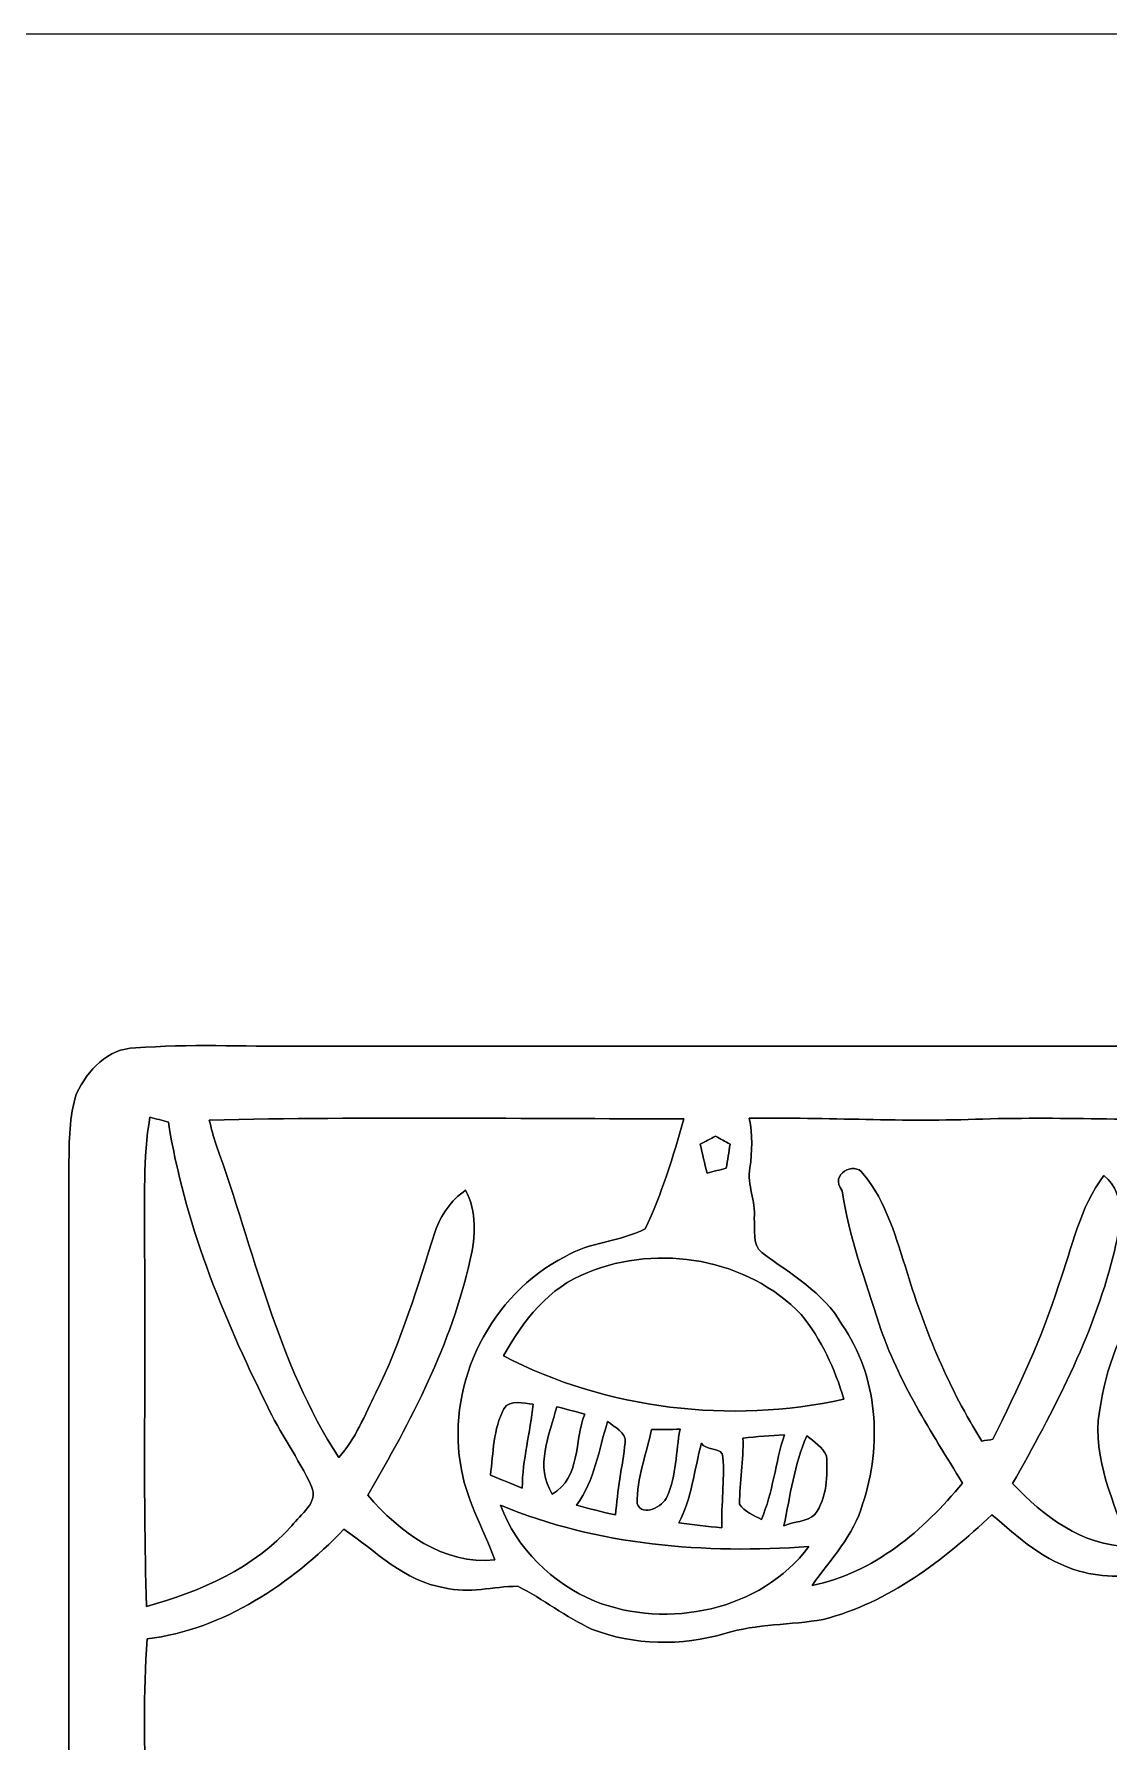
# Model space of a CAD drawing. Header units: centimetres. Extents: x -16.8 to 16.8, y -16.7 to 16.7.
# Drawn here: x -5.08 to 5.41, y 0 to 16.67 of the extents above; entities that cross this region are included whole.
import ezdxf

# ---------------------------------------------------------------- set-up
doc = ezdxf.new("R2010")
doc.units = ezdxf.units.CM
doc.header["$MEASUREMENT"] = 0
doc.layers.add('Layer 1', color=7, linetype='Continuous')

msp = doc.modelspace()

# ---------------------------------------------------------------- linework, layer by layer
at = {"layer": 'Layer 1', "color": 7}
for points, knots in [([(-16.77458, 16.66875), (-16.77458, 16.66875), (16.77458, 16.66875), (16.77458, 16.66875), (16.77458, 16.66875), (16.77458, 16.66875), (16.77458, -16.66875), (16.77458, -16.66875), (16.77458, -16.66875), (16.77458, -16.66875), (-16.77458, -16.66875), (-16.77458, -16.66875), (-16.77458, -16.66875), (-16.77458, -16.66875), (-16.77458, 16.66875), (-16.77458, 16.66875), (-16.77458, 16.66875), (-16.77458, 16.66875), (-16.77458, 16.66875), (-16.77458, 16.66875)], [0, 0, 0, 0, 0.16666667, 0.16666667, 0.16666667, 0.16666667, 0.33333333, 0.33333333, 0.33333333, 0.33333333, 0.5, 0.5, 0.5, 0.5, 0.66666667, 0.66666667, 0.66666667, 0.66666667, 1, 1, 1, 1]), ([(-4.09646, 6.77298), (-4.36492, 6.77157), (-4.56353, 6.5532), (-4.67007, 6.32954), (-4.67007, 6.32954), (-4.74663, 6.10517), (-4.74028, 5.8614), (-4.74592, 5.62716), (-4.74592, 5.62716), (-4.74416, 1.80516), (-4.74451, -2.01683), (-4.74592, -5.83882), (-4.74592, -5.83882), (-4.73251, -6.13904), (-4.74945, -6.45195), (-4.65702, -6.74264), (-4.65702, -6.74264), (-4.50709, -7.1053), (-4.07705, -7.21148), (-3.72251, -7.17973), (-3.72251, -7.17973), (2.62784, -7.17938), (8.97855, -7.17691), (15.3289, -7.18114), (15.3289, -7.18114), (15.55821, -7.17621), (15.79492, -7.17021), (16.01364, -7.09083), (16.01364, -7.09083), (16.2119, -7.0044), (16.35831, -6.81284), (16.40805, -6.604), (16.40805, -6.604), (16.45461, -6.2805), (16.45497, -5.95277), (16.45849, -5.62681), (16.45849, -5.62681), (16.45638, -1.92264), (16.45602, 1.78188), (16.45849, 5.48605), (16.45849, 5.48605), (16.43874, 5.85682), (16.49271, 6.28897), (16.21896, 6.58812), (16.21896, 6.58812), (16.06056, 6.72394), (15.85207, 6.78533), (15.64711, 6.79168), (15.64711, 6.79168), (9.59062, 6.79062), (3.53413, 6.79097), (-2.52236, 6.79132), (-2.52236, 6.79132), (-3.04694, 6.78639), (-3.57293, 6.8139), (-4.09646, 6.77298), (-4.09646, 6.77298), (-4.09646, 6.77298), (-4.09646, 6.77298), (-4.09646, 6.77298)], [0, 0, 0, 0, 0.0625, 0.0625, 0.0625, 0.0625, 0.125, 0.125, 0.125, 0.125, 0.1875, 0.1875, 0.1875, 0.1875, 0.25, 0.25, 0.25, 0.25, 0.3125, 0.3125, 0.3125, 0.3125, 0.375, 0.375, 0.375, 0.375, 0.4375, 0.4375, 0.4375, 0.4375, 0.5, 0.5, 0.5, 0.5, 0.5625, 0.5625, 0.5625, 0.5625, 0.625, 0.625, 0.625, 0.625, 0.6875, 0.6875, 0.6875, 0.6875, 0.75, 0.75, 0.75, 0.75, 0.8125, 0.8125, 0.8125, 0.8125, 0.875, 0.875, 0.875, 0.875, 1, 1, 1, 1]), ([(-3.95358, 6.09741), (-3.89361, 6.08154), (-3.83328, 6.06531), (-3.77331, 6.04873), (-3.77331, 6.04873), (-3.62056, 5.08141), (-3.24803, 4.16278), (-2.81376, 3.29036), (-2.81376, 3.29036), (-2.68499, 3.01519), (-2.50331, 2.76825), (-2.37561, 2.49273), (-2.37561, 2.49273), (-2.30364, 2.33539), (-2.48461, 2.21827), (-2.56858, 2.10996), (-2.56858, 2.10996), (-2.93829, 1.69404), (-3.46146, 1.4672), (-3.9878, 1.32221), (-3.9878, 1.32221), (-4.02449, 2.50966), (-3.99239, 3.69817), (-4.0072, 4.88597), (-4.0072, 4.88597), (-4.00015, 5.28955), (-4.02519, 5.69807), (-3.95358, 6.09741)], [0, 0, 0, 0, 0.125, 0.125, 0.125, 0.125, 0.25, 0.25, 0.25, 0.25, 0.375, 0.375, 0.375, 0.375, 0.5, 0.5, 0.5, 0.5, 0.625, 0.625, 0.625, 0.625, 0.75, 0.75, 0.75, 0.75, 1, 1, 1, 1]), ([(-3.37432, 6.06954), (-1.82986, 6.10341), (-0.28469, 6.08013), (1.26012, 6.08224), (1.26012, 6.08224), (1.15958, 5.71641), (1.04493, 5.34917), (0.88371, 5.00627), (0.88371, 5.00627), (0.63676, 4.88209), (0.33831, 4.87927), (0.09666, 4.73534), (0.09666, 4.73534), (-0.62371, 4.36527), (-1.05093, 3.51719), (-0.92216, 2.71639), (-0.92216, 2.71639), (-0.87701, 2.3816), (-0.69921, 2.0888), (-0.58491, 1.77588), (-0.58491, 1.77588), (-1.08973, 1.72614), (-1.51694, 2.04611), (-1.82704, 2.40736), (-1.82704, 2.40736), (-1.40511, 3.12984), (-1.00683, 3.88514), (-0.8255, 4.70888), (-0.8255, 4.70888), (-0.77223, 4.93289), (-0.76059, 5.17631), (-0.8703, 5.38551), (-0.8703, 5.38551), (-1.01106, 5.28708), (-1.11548, 5.14385), (-1.16805, 4.98052), (-1.16805, 4.98052), (-1.33844, 4.44853), (-1.49789, 3.90984), (-1.74625, 3.40783), (-1.74625, 3.40783), (-1.85702, 3.19193), (-1.9431, 2.95663), (-2.11032, 2.77566), (-2.11032, 2.77566), (-2.71392, 3.70381), (-2.93652, 4.80131), (-3.30729, 5.82824), (-3.30729, 5.82824), (-3.3334, 5.90762), (-3.35492, 5.9884), (-3.37432, 6.06954)], [0, 0, 0, 0, 0.07142857, 0.07142857, 0.07142857, 0.07142857, 0.14285714, 0.14285714, 0.14285714, 0.14285714, 0.21428571, 0.21428571, 0.21428571, 0.21428571, 0.28571429, 0.28571429, 0.28571429, 0.28571429, 0.35714286, 0.35714286, 0.35714286, 0.35714286, 0.42857143, 0.42857143, 0.42857143, 0.42857143, 0.5, 0.5, 0.5, 0.5, 0.57142857, 0.57142857, 0.57142857, 0.57142857, 0.64285714, 0.64285714, 0.64285714, 0.64285714, 0.71428571, 0.71428571, 0.71428571, 0.71428571, 0.78571429, 0.78571429, 0.78571429, 0.78571429, 0.85714286, 0.85714286, 0.85714286, 0.85714286, 1, 1, 1, 1]), ([(1.89936, 6.08647), (2.65959, 6.09812), (3.41983, 6.04732), (4.17971, 6.07942), (4.17971, 6.07942), (4.98651, 6.10235), (5.79332, 6.06072), (6.60012, 6.07554), (6.60012, 6.07554), (6.5973, 5.8734), (6.72571, 5.64374), (6.61141, 5.45218), (6.61141, 5.45218), (6.5211, 5.2899), (6.53097, 5.09446), (6.49393, 4.91737), (6.49393, 4.91737), (6.28932, 4.71629), (6.03038, 4.57376), (5.83036, 4.36492), (5.83036, 4.36492), (5.51497, 4.07141), (5.38445, 3.63608), (5.31883, 3.22333), (5.31883, 3.22333), (5.24616, 2.75837), (5.4677, 2.33362), (5.60917, 1.90606), (5.60917, 1.90606), (5.14456, 1.91311), (4.77732, 2.20416), (4.47111, 2.52095), (4.47111, 2.52095), (4.87116, 3.22509), (5.25321, 3.95217), (5.45465, 4.74133), (5.45465, 4.74133), (5.51427, 4.9978), (5.60141, 5.33753), (5.36328, 5.52662), (5.36328, 5.52662), (5.12339, 5.21476), (5.05531, 4.82282), (4.9216, 4.46264), (4.9216, 4.46264), (4.75968, 3.93841), (4.52261, 3.44311), (4.27814, 2.95346), (4.27814, 2.95346), (4.25168, 2.94922), (4.19806, 2.9404), (4.1716, 2.93617), (4.1716, 2.93617), (3.85198, 3.44276), (3.6195, 4.00085), (3.44417, 4.57271), (3.44417, 4.57271), (3.33516, 4.91102), (3.24273, 5.26874), (3.0099, 5.54849), (3.0099, 5.54849), (2.9277, 5.66632), (2.67794, 5.54496), (2.8067, 5.37916), (2.8067, 5.37916), (2.86985, 4.93183), (3.03248, 4.50709), (3.16689, 4.07811), (3.16689, 4.07811), (3.35492, 3.52002), (3.67559, 3.02331), (3.98286, 2.52589), (3.98286, 2.52589), (3.59974, 2.0641), (3.11679, 1.64641), (2.51248, 1.52682), (2.51248, 1.52682), (2.69064, 1.78118), (2.92312, 2.0133), (3.00637, 2.32128), (3.00637, 2.32128), (3.2004, 2.89525), (3.15771, 3.57046), (2.80423, 4.07494), (2.80423, 4.07494), (2.62502, 4.39032), (2.30082, 4.5653), (2.02283, 4.77767), (2.02283, 4.77767), (1.92052, 4.85493), (1.96391, 5.00556), (1.94839, 5.11104), (1.94839, 5.11104), (1.96638, 5.27826), (1.87466, 5.43525), (1.90606, 5.60141), (1.90606, 5.60141), (1.92793, 5.76298), (1.93287, 5.92631), (1.89936, 6.08647)], [0, 0, 0, 0, 0.03846154, 0.03846154, 0.03846154, 0.03846154, 0.07692308, 0.07692308, 0.07692308, 0.07692308, 0.11538462, 0.11538462, 0.11538462, 0.11538462, 0.15384615, 0.15384615, 0.15384615, 0.15384615, 0.19230769, 0.19230769, 0.19230769, 0.19230769, 0.23076923, 0.23076923, 0.23076923, 0.23076923, 0.26923077, 0.26923077, 0.26923077, 0.26923077, 0.30769231, 0.30769231, 0.30769231, 0.30769231, 0.34615385, 0.34615385, 0.34615385, 0.34615385, 0.38461538, 0.38461538, 0.38461538, 0.38461538, 0.42307692, 0.42307692, 0.42307692, 0.42307692, 0.46153846, 0.46153846, 0.46153846, 0.46153846, 0.5, 0.5, 0.5, 0.5, 0.53846154, 0.53846154, 0.53846154, 0.53846154, 0.57692308, 0.57692308, 0.57692308, 0.57692308, 0.61538462, 0.61538462, 0.61538462, 0.61538462, 0.65384615, 0.65384615, 0.65384615, 0.65384615, 0.69230769, 0.69230769, 0.69230769, 0.69230769, 0.73076923, 0.73076923, 0.73076923, 0.73076923, 0.76923077, 0.76923077, 0.76923077, 0.76923077, 0.80769231, 0.80769231, 0.80769231, 0.80769231, 0.84615385, 0.84615385, 0.84615385, 0.84615385, 0.88461538, 0.88461538, 0.88461538, 0.88461538, 0.92307692, 0.92307692, 0.92307692, 0.92307692, 1, 1, 1, 1]), ([(1.42134, 5.83247), (1.47073, 5.85929), (1.52047, 5.8861), (1.57021, 5.91256), (1.57021, 5.91256), (1.61749, 5.88645), (1.66511, 5.86034), (1.71274, 5.83389), (1.71274, 5.83389), (1.70004, 5.75592), (1.68769, 5.67761), (1.67534, 5.59894), (1.67534, 5.59894), (1.61255, 5.58377), (1.55011, 5.56789), (1.48766, 5.55202), (1.48766, 5.55202), (1.46403, 5.64515), (1.4411, 5.73969), (1.42134, 5.83247)], [0, 0, 0, 0, 0.16666667, 0.16666667, 0.16666667, 0.16666667, 0.33333333, 0.33333333, 0.33333333, 0.33333333, 0.5, 0.5, 0.5, 0.5, 0.66666667, 0.66666667, 0.66666667, 0.66666667, 1, 1, 1, 1]), ([(0.32314, 4.58188), (1.01671, 4.86481), (1.88207, 4.7184), (2.407, 4.17089), (2.407, 4.17089), (2.60385, 3.92959), (2.7365, 3.64102), (2.82328, 3.34327), (2.82328, 3.34327), (1.70956, 3.10233), (0.51259, 3.24238), (-0.5013, 3.76661), (-0.5013, 3.76661), (-0.31115, 4.11092), (-0.05609, 4.43759), (0.32314, 4.58188)], [0, 0, 0, 0, 0.2, 0.2, 0.2, 0.2, 0.4, 0.4, 0.4, 0.4, 0.6, 0.6, 0.6, 0.6, 1, 1, 1, 1]), ([(-0.49671, 3.2512), (-0.43568, 3.34892), (-0.30374, 3.30235), (-0.21026, 3.296), (-0.21026, 3.296), (-0.23989, 3.02189), (-0.31574, 2.75449), (-0.3175, 2.47721), (-0.3175, 2.47721), (-0.42157, 2.51778), (-0.52493, 2.56152), (-0.62865, 2.6035), (-0.62865, 2.6035), (-0.59972, 2.82011), (-0.60149, 3.05364), (-0.49671, 3.2512)], [0, 0, 0, 0, 0.2, 0.2, 0.2, 0.2, 0.4, 0.4, 0.4, 0.4, 0.6, 0.6, 0.6, 0.6, 1, 1, 1, 1]), ([(0.0194, 3.27096), (0.11042, 3.24767), (0.20108, 3.22404), (0.2921, 3.20005), (0.2921, 3.20005), (0.18944, 2.93441), (0.25541, 2.58092), (-0.02399, 2.41829), (-0.02399, 2.41829), (-0.19791, 2.6857), (-0.05151, 2.99614), (0.0194, 3.27096)], [0, 0, 0, 0, 0.25, 0.25, 0.25, 0.25, 0.5, 0.5, 0.5, 0.5, 1, 1, 1, 1]), ([(0.51647, 3.12773), (0.58138, 3.07093), (0.69674, 3.02507), (0.68827, 2.92171), (0.68827, 2.92171), (0.65899, 2.6857), (0.61101, 2.45216), (0.59337, 2.21439), (0.59337, 2.21439), (0.46567, 2.24296), (0.33867, 2.27506), (0.21343, 2.3114), (0.21343, 2.3114), (0.39299, 2.55199), (0.42792, 2.85009), (0.51647, 3.12773)], [0, 0, 0, 0, 0.2, 0.2, 0.2, 0.2, 0.4, 0.4, 0.4, 0.4, 0.6, 0.6, 0.6, 0.6, 1, 1, 1, 1]), ([(0.94615, 3.048), (1.03823, 3.04941), (1.13065, 3.05047), (1.22343, 3.05082), (1.22343, 3.05082), (1.18216, 2.83245), (1.18745, 2.59891), (1.09749, 2.3936), (1.09749, 2.3936), (1.05445, 2.29517), (0.86113, 2.19216), (0.80398, 2.32304), (0.80398, 2.32304), (0.80116, 2.57246), (0.89394, 2.80776), (0.94615, 3.048)], [0, 0, 0, 0, 0.2, 0.2, 0.2, 0.2, 0.4, 0.4, 0.4, 0.4, 0.6, 0.6, 0.6, 0.6, 1, 1, 1, 1]), ([(1.43439, 2.9143), (1.45027, 2.8448), (1.64606, 2.87973), (1.64289, 2.77918), (1.64289, 2.77918), (1.65806, 2.55023), (1.62595, 2.32022), (1.63195, 2.09021), (1.63195, 2.09021), (1.49119, 2.10185), (1.35184, 2.11808), (1.21214, 2.13748), (1.21214, 2.13748), (1.34091, 2.37913), (1.35961, 2.65536), (1.43439, 2.9143)], [0, 0, 0, 0, 0.2, 0.2, 0.2, 0.2, 0.4, 0.4, 0.4, 0.4, 0.6, 0.6, 0.6, 0.6, 1, 1, 1, 1]), ([(1.83833, 2.9651), (1.97238, 2.97709), (2.10785, 2.99085), (2.24296, 2.99755), (2.24296, 2.99755), (2.15371, 2.72521), (2.13148, 2.43487), (2.01754, 2.17029), (2.01754, 2.17029), (1.94239, 2.21262), (1.85173, 2.24367), (1.80516, 2.32093), (1.80516, 2.32093), (1.80552, 2.53577), (1.84432, 2.74955), (1.83833, 2.9651)], [0, 0, 0, 0, 0.2, 0.2, 0.2, 0.2, 0.4, 0.4, 0.4, 0.4, 0.6, 0.6, 0.6, 0.6, 1, 1, 1, 1]), ([(2.46309, 2.98626), (2.53259, 2.92911), (2.61514, 2.8769), (2.65324, 2.79153), (2.65324, 2.79153), (2.66806, 2.59927), (2.65959, 2.38301), (2.54141, 2.22074), (2.54141, 2.22074), (2.46309, 2.14136), (2.32869, 2.15406), (2.23696, 2.10749), (2.23696, 2.10749), (2.30187, 2.40277), (2.33715, 2.70863), (2.46309, 2.98626)], [0, 0, 0, 0, 0.2, 0.2, 0.2, 0.2, 0.4, 0.4, 0.4, 0.4, 0.6, 0.6, 0.6, 0.6, 1, 1, 1, 1]), ([(2.6229, 1.19556), (3.26355, 1.35784), (3.7973, 1.772), (4.27002, 2.21721), (4.27002, 2.21721), (4.52367, 1.99425), (4.78966, 1.76036), (5.12233, 1.66758), (5.12233, 1.66758), (5.36152, 1.59209), (5.61904, 1.63477), (5.86246, 1.58221), (5.86246, 1.58221), (5.963, 1.52612), (6.05296, 1.45168), (6.14327, 1.37971), (6.14327, 1.37971), (6.59624, 0.95991), (7.27639, 0.90064), (7.85954, 0.99695), (7.85954, 0.99695), (8.25394, 1.14794), (8.68609, 1.11654), (9.08332, 1.25518), (9.08332, 1.25518), (9.64847, 1.41252), (10.10214, 1.80904), (10.50078, 2.22321), (10.50078, 2.22321), (10.85391, 1.96427), (11.20387, 1.64218), (11.66072, 1.6002), (11.66072, 1.6002), (11.86709, 1.55893), (12.07699, 1.62666), (12.26361, 1.71238), (12.26361, 1.71238), (12.80795, 1.05128), (13.7601, 0.72284), (14.57642, 1.04987), (14.57642, 1.04987), (15.05797, 1.20579), (15.41604, 1.57692), (15.69896, 1.98049), (15.69896, 1.98049), (15.73812, 0.26846), (15.70567, -1.44463), (15.71625, -3.15736), (15.71625, -3.15736), (15.70426, -4.25027), (15.74306, -5.34423), (15.69332, -6.43678), (15.69332, -6.43678), (9.1313, -6.43467), (2.56928, -6.44807), (-3.99274, -6.43008), (-3.99274, -6.43008), (-4.01955, -4.48098), (-3.99556, -2.53118), (-4.00509, -0.58208), (-4.00509, -0.58208), (-3.99768, -0.05362), (-4.02484, 0.47696), (-3.97969, 1.00401), (-3.97969, 1.00401), (-3.22968, 1.10067), (-2.57387, 1.53987), (-2.05952, 2.07539), (-2.05952, 2.07539), (-1.74696, 1.86408), (-1.4665, 1.56281), (-1.07597, 1.50424), (-1.07597, 1.50424), (-0.84067, 1.44321), (-0.59972, 1.518), (-0.36195, 1.51871), (-0.36195, 1.51871), (-0.11359, 1.39383), (0.10654, 1.21849), (0.35983, 1.10102), (0.35983, 1.10102), (0.77294, 0.94015), (1.2386, 0.93239), (1.66229, 1.05833), (1.66229, 1.05833), (1.97344, 1.15358), (2.30434, 1.13736), (2.6229, 1.19556)], [0, 0, 0, 0, 0.04347826, 0.04347826, 0.04347826, 0.04347826, 0.08695652, 0.08695652, 0.08695652, 0.08695652, 0.13043478, 0.13043478, 0.13043478, 0.13043478, 0.17391304, 0.17391304, 0.17391304, 0.17391304, 0.2173913, 0.2173913, 0.2173913, 0.2173913, 0.26086957, 0.26086957, 0.26086957, 0.26086957, 0.30434783, 0.30434783, 0.30434783, 0.30434783, 0.34782609, 0.34782609, 0.34782609, 0.34782609, 0.39130435, 0.39130435, 0.39130435, 0.39130435, 0.43478261, 0.43478261, 0.43478261, 0.43478261, 0.47826087, 0.47826087, 0.47826087, 0.47826087, 0.52173913, 0.52173913, 0.52173913, 0.52173913, 0.56521739, 0.56521739, 0.56521739, 0.56521739, 0.60869565, 0.60869565, 0.60869565, 0.60869565, 0.65217391, 0.65217391, 0.65217391, 0.65217391, 0.69565217, 0.69565217, 0.69565217, 0.69565217, 0.73913043, 0.73913043, 0.73913043, 0.73913043, 0.7826087, 0.7826087, 0.7826087, 0.7826087, 0.82608696, 0.82608696, 0.82608696, 0.82608696, 0.86956522, 0.86956522, 0.86956522, 0.86956522, 0.91304348, 0.91304348, 0.91304348, 0.91304348, 1, 1, 1, 1]), ([(-0.53023, 2.30893), (0.42122, 1.91629), (1.46368, 1.83268), (2.4825, 1.90641), (2.4825, 1.90641), (2.01119, 1.27706), (1.10384, 1.09538), (0.38982, 1.37266), (0.38982, 1.37266), (-0.02328, 1.54799), (-0.37253, 1.88595), (-0.53023, 2.30893)], [0, 0, 0, 0, 0.25, 0.25, 0.25, 0.25, 0.5, 0.5, 0.5, 0.5, 1, 1, 1, 1])]:
    msp.add_open_spline(points, degree=3, knots=knots, dxfattribs=at)
at = {"layer": 'Layer 1', "color": 253}
for points, knots in [([(-4.09646, 6.77298), (-3.57293, 6.8139), (-3.04694, 6.78639), (-2.52236, 6.79132), (-2.52236, 6.79132), (3.53413, 6.79097), (9.59062, 6.79062), (15.64711, 6.79168), (15.64711, 6.79168), (15.85207, 6.78533), (16.06056, 6.72394), (16.21896, 6.58812), (16.21896, 6.58812), (16.49271, 6.28897), (16.43874, 5.85682), (16.45849, 5.48605), (16.45849, 5.48605), (16.45602, 1.78188), (16.45638, -1.92264), (16.45849, -5.62681), (16.45849, -5.62681), (16.45497, -5.95277), (16.45461, -6.2805), (16.40805, -6.604), (16.40805, -6.604), (16.35831, -6.81284), (16.2119, -7.0044), (16.01364, -7.09083), (16.01364, -7.09083), (15.79492, -7.17021), (15.55821, -7.17621), (15.3289, -7.18114), (15.3289, -7.18114), (8.97855, -7.17691), (2.62784, -7.17938), (-3.72251, -7.17973), (-3.72251, -7.17973), (-4.07705, -7.21148), (-4.50709, -7.1053), (-4.65702, -6.74264), (-4.65702, -6.74264), (-4.74945, -6.45195), (-4.73251, -6.13904), (-4.74592, -5.83882), (-4.74592, -5.83882), (-4.74451, -2.01683), (-4.74416, 1.80516), (-4.74592, 5.62716), (-4.74592, 5.62716), (-4.74028, 5.8614), (-4.74663, 6.10517), (-4.67007, 6.32954), (-4.67007, 6.32954), (-4.56353, 6.5532), (-4.36492, 6.77157), (-4.09646, 6.77298), (-4.09646, 6.77298), (-4.09646, 6.77298), (-4.09646, 6.77298), (-4.09646, 6.77298)], [0, 0, 0, 0, 0.0625, 0.0625, 0.0625, 0.0625, 0.125, 0.125, 0.125, 0.125, 0.1875, 0.1875, 0.1875, 0.1875, 0.25, 0.25, 0.25, 0.25, 0.3125, 0.3125, 0.3125, 0.3125, 0.375, 0.375, 0.375, 0.375, 0.4375, 0.4375, 0.4375, 0.4375, 0.5, 0.5, 0.5, 0.5, 0.5625, 0.5625, 0.5625, 0.5625, 0.625, 0.625, 0.625, 0.625, 0.6875, 0.6875, 0.6875, 0.6875, 0.75, 0.75, 0.75, 0.75, 0.8125, 0.8125, 0.8125, 0.8125, 0.875, 0.875, 0.875, 0.875, 1, 1, 1, 1]), ([(-3.95358, 6.09741), (-4.02519, 5.69807), (-4.00015, 5.28955), (-4.0072, 4.88597), (-4.0072, 4.88597), (-3.99239, 3.69817), (-4.02449, 2.50966), (-3.9878, 1.32221), (-3.9878, 1.32221), (-3.46146, 1.4672), (-2.93829, 1.69404), (-2.56858, 2.10996), (-2.56858, 2.10996), (-2.48461, 2.21827), (-2.30364, 2.33539), (-2.37561, 2.49273), (-2.37561, 2.49273), (-2.50331, 2.76825), (-2.68499, 3.01519), (-2.81376, 3.29036), (-2.81376, 3.29036), (-3.24803, 4.16278), (-3.62056, 5.08141), (-3.77331, 6.04873), (-3.77331, 6.04873), (-3.83328, 6.06531), (-3.89361, 6.08154), (-3.95358, 6.09741), (-3.95358, 6.09741), (-3.95358, 6.09741), (-3.95358, 6.09741), (-3.95358, 6.09741)], [0, 0, 0, 0, 0.11111111, 0.11111111, 0.11111111, 0.11111111, 0.22222222, 0.22222222, 0.22222222, 0.22222222, 0.33333333, 0.33333333, 0.33333333, 0.33333333, 0.44444444, 0.44444444, 0.44444444, 0.44444444, 0.55555556, 0.55555556, 0.55555556, 0.55555556, 0.66666667, 0.66666667, 0.66666667, 0.66666667, 0.77777778, 0.77777778, 0.77777778, 0.77777778, 1, 1, 1, 1]), ([(-3.37432, 6.06954), (-3.35492, 5.9884), (-3.3334, 5.90762), (-3.30729, 5.82824), (-3.30729, 5.82824), (-2.93652, 4.80131), (-2.71392, 3.70381), (-2.11032, 2.77566), (-2.11032, 2.77566), (-1.9431, 2.95663), (-1.85702, 3.19193), (-1.74625, 3.40783), (-1.74625, 3.40783), (-1.49789, 3.90984), (-1.33844, 4.44853), (-1.16805, 4.98052), (-1.16805, 4.98052), (-1.11548, 5.14385), (-1.01106, 5.28708), (-0.8703, 5.38551), (-0.8703, 5.38551), (-0.76059, 5.17631), (-0.77223, 4.93289), (-0.8255, 4.70888), (-0.8255, 4.70888), (-1.00683, 3.88514), (-1.40511, 3.12984), (-1.82704, 2.40736), (-1.82704, 2.40736), (-1.51694, 2.04611), (-1.08973, 1.72614), (-0.58491, 1.77588), (-0.58491, 1.77588), (-0.69921, 2.0888), (-0.87701, 2.3816), (-0.92216, 2.71639), (-0.92216, 2.71639), (-1.05093, 3.51719), (-0.62371, 4.36527), (0.09666, 4.73534), (0.09666, 4.73534), (0.33831, 4.87927), (0.63676, 4.88209), (0.88371, 5.00627), (0.88371, 5.00627), (1.04493, 5.34917), (1.15958, 5.71641), (1.26012, 6.08224), (1.26012, 6.08224), (-0.28469, 6.08013), (-1.82986, 6.10341), (-3.37432, 6.06954), (-3.37432, 6.06954), (-3.37432, 6.06954), (-3.37432, 6.06954), (-3.37432, 6.06954)], [0, 0, 0, 0, 0.06666667, 0.06666667, 0.06666667, 0.06666667, 0.13333333, 0.13333333, 0.13333333, 0.13333333, 0.2, 0.2, 0.2, 0.2, 0.26666667, 0.26666667, 0.26666667, 0.26666667, 0.33333333, 0.33333333, 0.33333333, 0.33333333, 0.4, 0.4, 0.4, 0.4, 0.46666667, 0.46666667, 0.46666667, 0.46666667, 0.53333333, 0.53333333, 0.53333333, 0.53333333, 0.6, 0.6, 0.6, 0.6, 0.66666667, 0.66666667, 0.66666667, 0.66666667, 0.73333333, 0.73333333, 0.73333333, 0.73333333, 0.8, 0.8, 0.8, 0.8, 0.86666667, 0.86666667, 0.86666667, 0.86666667, 1, 1, 1, 1]), ([(1.89936, 6.08647), (1.93287, 5.92631), (1.92793, 5.76298), (1.90606, 5.60141), (1.90606, 5.60141), (1.87466, 5.43525), (1.96638, 5.27826), (1.94839, 5.11104), (1.94839, 5.11104), (1.96391, 5.00556), (1.92052, 4.85493), (2.02283, 4.77767), (2.02283, 4.77767), (2.30082, 4.5653), (2.62502, 4.39032), (2.80423, 4.07494), (2.80423, 4.07494), (3.15771, 3.57046), (3.2004, 2.89525), (3.00637, 2.32128), (3.00637, 2.32128), (2.92312, 2.0133), (2.69064, 1.78118), (2.51248, 1.52682), (2.51248, 1.52682), (3.11679, 1.64641), (3.59974, 2.0641), (3.98286, 2.52589), (3.98286, 2.52589), (3.67559, 3.02331), (3.35492, 3.52002), (3.16689, 4.07811), (3.16689, 4.07811), (3.03248, 4.50709), (2.86985, 4.93183), (2.8067, 5.37916), (2.8067, 5.37916), (2.67794, 5.54496), (2.9277, 5.66632), (3.0099, 5.54849), (3.0099, 5.54849), (3.24273, 5.26874), (3.33516, 4.91102), (3.44417, 4.57271), (3.44417, 4.57271), (3.6195, 4.00085), (3.85198, 3.44276), (4.1716, 2.93617), (4.1716, 2.93617), (4.19806, 2.9404), (4.25168, 2.94922), (4.27814, 2.95346), (4.27814, 2.95346), (4.52261, 3.44311), (4.75968, 3.93841), (4.9216, 4.46264), (4.9216, 4.46264), (5.05531, 4.82282), (5.12339, 5.21476), (5.36328, 5.52662), (5.36328, 5.52662), (5.60141, 5.33753), (5.51427, 4.9978), (5.45465, 4.74133), (5.45465, 4.74133), (5.25321, 3.95217), (4.87116, 3.22509), (4.47111, 2.52095), (4.47111, 2.52095), (4.77732, 2.20416), (5.14456, 1.91311), (5.60917, 1.90606), (5.60917, 1.90606), (5.4677, 2.33362), (5.24616, 2.75837), (5.31883, 3.22333), (5.31883, 3.22333), (5.38445, 3.63608), (5.51497, 4.07141), (5.83036, 4.36492), (5.83036, 4.36492), (6.03038, 4.57376), (6.28932, 4.71629), (6.49393, 4.91737), (6.49393, 4.91737), (6.53097, 5.09446), (6.5211, 5.2899), (6.61141, 5.45218), (6.61141, 5.45218), (6.72571, 5.64374), (6.5973, 5.8734), (6.60012, 6.07554), (6.60012, 6.07554), (5.79332, 6.06072), (4.98651, 6.10235), (4.17971, 6.07942), (4.17971, 6.07942), (3.41983, 6.04732), (2.65959, 6.09812), (1.89936, 6.08647), (1.89936, 6.08647), (1.89936, 6.08647), (1.89936, 6.08647), (1.89936, 6.08647)], [0, 0, 0, 0, 0.03703704, 0.03703704, 0.03703704, 0.03703704, 0.07407407, 0.07407407, 0.07407407, 0.07407407, 0.11111111, 0.11111111, 0.11111111, 0.11111111, 0.14814815, 0.14814815, 0.14814815, 0.14814815, 0.18518519, 0.18518519, 0.18518519, 0.18518519, 0.22222222, 0.22222222, 0.22222222, 0.22222222, 0.25925926, 0.25925926, 0.25925926, 0.25925926, 0.2962963, 0.2962963, 0.2962963, 0.2962963, 0.33333333, 0.33333333, 0.33333333, 0.33333333, 0.37037037, 0.37037037, 0.37037037, 0.37037037, 0.40740741, 0.40740741, 0.40740741, 0.40740741, 0.44444444, 0.44444444, 0.44444444, 0.44444444, 0.48148148, 0.48148148, 0.48148148, 0.48148148, 0.51851852, 0.51851852, 0.51851852, 0.51851852, 0.55555556, 0.55555556, 0.55555556, 0.55555556, 0.59259259, 0.59259259, 0.59259259, 0.59259259, 0.62962963, 0.62962963, 0.62962963, 0.62962963, 0.66666667, 0.66666667, 0.66666667, 0.66666667, 0.7037037, 0.7037037, 0.7037037, 0.7037037, 0.74074074, 0.74074074, 0.74074074, 0.74074074, 0.77777778, 0.77777778, 0.77777778, 0.77777778, 0.81481481, 0.81481481, 0.81481481, 0.81481481, 0.85185185, 0.85185185, 0.85185185, 0.85185185, 0.88888889, 0.88888889, 0.88888889, 0.88888889, 0.92592593, 0.92592593, 0.92592593, 0.92592593, 1, 1, 1, 1]), ([(1.42134, 5.83247), (1.4411, 5.73969), (1.46403, 5.64515), (1.48766, 5.55202), (1.48766, 5.55202), (1.55011, 5.56789), (1.61255, 5.58377), (1.67534, 5.59894), (1.67534, 5.59894), (1.68769, 5.67761), (1.70004, 5.75592), (1.71274, 5.83389), (1.71274, 5.83389), (1.66511, 5.86034), (1.61749, 5.88645), (1.57021, 5.91256), (1.57021, 5.91256), (1.52047, 5.8861), (1.47073, 5.85929), (1.42134, 5.83247), (1.42134, 5.83247), (1.42134, 5.83247), (1.42134, 5.83247), (1.42134, 5.83247)], [0, 0, 0, 0, 0.14285714, 0.14285714, 0.14285714, 0.14285714, 0.28571429, 0.28571429, 0.28571429, 0.28571429, 0.42857143, 0.42857143, 0.42857143, 0.42857143, 0.57142857, 0.57142857, 0.57142857, 0.57142857, 0.71428571, 0.71428571, 0.71428571, 0.71428571, 1, 1, 1, 1]), ([(0.32314, 4.58188), (-0.05609, 4.43759), (-0.31115, 4.11092), (-0.5013, 3.76661), (-0.5013, 3.76661), (0.51259, 3.24238), (1.70956, 3.10233), (2.82328, 3.34327), (2.82328, 3.34327), (2.7365, 3.64102), (2.60385, 3.92959), (2.407, 4.17089), (2.407, 4.17089), (1.88207, 4.7184), (1.01671, 4.86481), (0.32314, 4.58188), (0.32314, 4.58188), (0.32314, 4.58188), (0.32314, 4.58188), (0.32314, 4.58188)], [0, 0, 0, 0, 0.16666667, 0.16666667, 0.16666667, 0.16666667, 0.33333333, 0.33333333, 0.33333333, 0.33333333, 0.5, 0.5, 0.5, 0.5, 0.66666667, 0.66666667, 0.66666667, 0.66666667, 1, 1, 1, 1]), ([(-0.49671, 3.2512), (-0.60149, 3.05364), (-0.59972, 2.82011), (-0.62865, 2.6035), (-0.62865, 2.6035), (-0.52493, 2.56152), (-0.42157, 2.51778), (-0.3175, 2.47721), (-0.3175, 2.47721), (-0.31574, 2.75449), (-0.23989, 3.02189), (-0.21026, 3.296), (-0.21026, 3.296), (-0.30374, 3.30235), (-0.43568, 3.34892), (-0.49671, 3.2512), (-0.49671, 3.2512), (-0.49671, 3.2512), (-0.49671, 3.2512), (-0.49671, 3.2512)], [0, 0, 0, 0, 0.16666667, 0.16666667, 0.16666667, 0.16666667, 0.33333333, 0.33333333, 0.33333333, 0.33333333, 0.5, 0.5, 0.5, 0.5, 0.66666667, 0.66666667, 0.66666667, 0.66666667, 1, 1, 1, 1]), ([(0.0194, 3.27096), (-0.05151, 2.99614), (-0.19791, 2.6857), (-0.02399, 2.41829), (-0.02399, 2.41829), (0.25541, 2.58092), (0.18944, 2.93441), (0.2921, 3.20005), (0.2921, 3.20005), (0.20108, 3.22404), (0.11042, 3.24767), (0.0194, 3.27096), (0.0194, 3.27096), (0.0194, 3.27096), (0.0194, 3.27096), (0.0194, 3.27096)], [0, 0, 0, 0, 0.2, 0.2, 0.2, 0.2, 0.4, 0.4, 0.4, 0.4, 0.6, 0.6, 0.6, 0.6, 1, 1, 1, 1]), ([(0.51647, 3.12773), (0.42792, 2.85009), (0.39299, 2.55199), (0.21343, 2.3114), (0.21343, 2.3114), (0.33867, 2.27506), (0.46567, 2.24296), (0.59337, 2.21439), (0.59337, 2.21439), (0.61101, 2.45216), (0.65899, 2.6857), (0.68827, 2.92171), (0.68827, 2.92171), (0.69674, 3.02507), (0.58138, 3.07093), (0.51647, 3.12773), (0.51647, 3.12773), (0.51647, 3.12773), (0.51647, 3.12773), (0.51647, 3.12773)], [0, 0, 0, 0, 0.16666667, 0.16666667, 0.16666667, 0.16666667, 0.33333333, 0.33333333, 0.33333333, 0.33333333, 0.5, 0.5, 0.5, 0.5, 0.66666667, 0.66666667, 0.66666667, 0.66666667, 1, 1, 1, 1]), ([(0.94615, 3.048), (0.89394, 2.80776), (0.80116, 2.57246), (0.80398, 2.32304), (0.80398, 2.32304), (0.86113, 2.19216), (1.05445, 2.29517), (1.09749, 2.3936), (1.09749, 2.3936), (1.18745, 2.59891), (1.18216, 2.83245), (1.22343, 3.05082), (1.22343, 3.05082), (1.13065, 3.05047), (1.03823, 3.04941), (0.94615, 3.048), (0.94615, 3.048), (0.94615, 3.048), (0.94615, 3.048), (0.94615, 3.048)], [0, 0, 0, 0, 0.16666667, 0.16666667, 0.16666667, 0.16666667, 0.33333333, 0.33333333, 0.33333333, 0.33333333, 0.5, 0.5, 0.5, 0.5, 0.66666667, 0.66666667, 0.66666667, 0.66666667, 1, 1, 1, 1]), ([(1.43439, 2.9143), (1.35961, 2.65536), (1.34091, 2.37913), (1.21214, 2.13748), (1.21214, 2.13748), (1.35184, 2.11808), (1.49119, 2.10185), (1.63195, 2.09021), (1.63195, 2.09021), (1.62595, 2.32022), (1.65806, 2.55023), (1.64289, 2.77918), (1.64289, 2.77918), (1.64606, 2.87973), (1.45027, 2.8448), (1.43439, 2.9143), (1.43439, 2.9143), (1.43439, 2.9143), (1.43439, 2.9143), (1.43439, 2.9143)], [0, 0, 0, 0, 0.16666667, 0.16666667, 0.16666667, 0.16666667, 0.33333333, 0.33333333, 0.33333333, 0.33333333, 0.5, 0.5, 0.5, 0.5, 0.66666667, 0.66666667, 0.66666667, 0.66666667, 1, 1, 1, 1]), ([(1.83833, 2.9651), (1.84432, 2.74955), (1.80552, 2.53577), (1.80516, 2.32093), (1.80516, 2.32093), (1.85173, 2.24367), (1.94239, 2.21262), (2.01754, 2.17029), (2.01754, 2.17029), (2.13148, 2.43487), (2.15371, 2.72521), (2.24296, 2.99755), (2.24296, 2.99755), (2.10785, 2.99085), (1.97238, 2.97709), (1.83833, 2.9651), (1.83833, 2.9651), (1.83833, 2.9651), (1.83833, 2.9651), (1.83833, 2.9651)], [0, 0, 0, 0, 0.16666667, 0.16666667, 0.16666667, 0.16666667, 0.33333333, 0.33333333, 0.33333333, 0.33333333, 0.5, 0.5, 0.5, 0.5, 0.66666667, 0.66666667, 0.66666667, 0.66666667, 1, 1, 1, 1]), ([(2.46309, 2.98626), (2.33715, 2.70863), (2.30187, 2.40277), (2.23696, 2.10749), (2.23696, 2.10749), (2.32869, 2.15406), (2.46309, 2.14136), (2.54141, 2.22074), (2.54141, 2.22074), (2.65959, 2.38301), (2.66806, 2.59927), (2.65324, 2.79153), (2.65324, 2.79153), (2.61514, 2.8769), (2.53259, 2.92911), (2.46309, 2.98626), (2.46309, 2.98626), (2.46309, 2.98626), (2.46309, 2.98626), (2.46309, 2.98626)], [0, 0, 0, 0, 0.16666667, 0.16666667, 0.16666667, 0.16666667, 0.33333333, 0.33333333, 0.33333333, 0.33333333, 0.5, 0.5, 0.5, 0.5, 0.66666667, 0.66666667, 0.66666667, 0.66666667, 1, 1, 1, 1]), ([(2.6229, 1.19556), (2.30434, 1.13736), (1.97344, 1.15358), (1.66229, 1.05833), (1.66229, 1.05833), (1.2386, 0.93239), (0.77294, 0.94015), (0.35983, 1.10102), (0.35983, 1.10102), (0.10654, 1.21849), (-0.11359, 1.39383), (-0.36195, 1.51871), (-0.36195, 1.51871), (-0.59972, 1.518), (-0.84067, 1.44321), (-1.07597, 1.50424), (-1.07597, 1.50424), (-1.4665, 1.56281), (-1.74696, 1.86408), (-2.05952, 2.07539), (-2.05952, 2.07539), (-2.57387, 1.53987), (-3.22968, 1.10067), (-3.97969, 1.00401), (-3.97969, 1.00401), (-4.02484, 0.47696), (-3.99768, -0.05362), (-4.00509, -0.58208), (-4.00509, -0.58208), (-3.99556, -2.53118), (-4.01955, -4.48098), (-3.99274, -6.43008), (-3.99274, -6.43008), (2.56928, -6.44807), (9.1313, -6.43467), (15.69332, -6.43678), (15.69332, -6.43678), (15.74306, -5.34423), (15.70426, -4.25027), (15.71625, -3.15736), (15.71625, -3.15736), (15.70567, -1.44463), (15.73812, 0.26846), (15.69896, 1.98049), (15.69896, 1.98049), (15.41604, 1.57692), (15.05797, 1.20579), (14.57642, 1.04987), (14.57642, 1.04987), (13.7601, 0.72284), (12.80795, 1.05128), (12.26361, 1.71238), (12.26361, 1.71238), (12.07699, 1.62666), (11.86709, 1.55893), (11.66072, 1.6002), (11.66072, 1.6002), (11.20387, 1.64218), (10.85391, 1.96427), (10.50078, 2.22321), (10.50078, 2.22321), (10.10214, 1.80904), (9.64847, 1.41252), (9.08332, 1.25518), (9.08332, 1.25518), (8.68609, 1.11654), (8.25394, 1.14794), (7.85954, 0.99695), (7.85954, 0.99695), (7.27639, 0.90064), (6.59624, 0.95991), (6.14327, 1.37971), (6.14327, 1.37971), (6.05296, 1.45168), (5.963, 1.52612), (5.86246, 1.58221), (5.86246, 1.58221), (5.61904, 1.63477), (5.36152, 1.59209), (5.12233, 1.66758), (5.12233, 1.66758), (4.78966, 1.76036), (4.52367, 1.99425), (4.27002, 2.21721), (4.27002, 2.21721), (3.7973, 1.772), (3.26355, 1.35784), (2.6229, 1.19556), (2.6229, 1.19556), (2.6229, 1.19556), (2.6229, 1.19556), (2.6229, 1.19556)], [0, 0, 0, 0, 0.04166667, 0.04166667, 0.04166667, 0.04166667, 0.08333333, 0.08333333, 0.08333333, 0.08333333, 0.125, 0.125, 0.125, 0.125, 0.16666667, 0.16666667, 0.16666667, 0.16666667, 0.20833333, 0.20833333, 0.20833333, 0.20833333, 0.25, 0.25, 0.25, 0.25, 0.29166667, 0.29166667, 0.29166667, 0.29166667, 0.33333333, 0.33333333, 0.33333333, 0.33333333, 0.375, 0.375, 0.375, 0.375, 0.41666667, 0.41666667, 0.41666667, 0.41666667, 0.45833333, 0.45833333, 0.45833333, 0.45833333, 0.5, 0.5, 0.5, 0.5, 0.54166667, 0.54166667, 0.54166667, 0.54166667, 0.58333333, 0.58333333, 0.58333333, 0.58333333, 0.625, 0.625, 0.625, 0.625, 0.66666667, 0.66666667, 0.66666667, 0.66666667, 0.70833333, 0.70833333, 0.70833333, 0.70833333, 0.75, 0.75, 0.75, 0.75, 0.79166667, 0.79166667, 0.79166667, 0.79166667, 0.83333333, 0.83333333, 0.83333333, 0.83333333, 0.875, 0.875, 0.875, 0.875, 0.91666667, 0.91666667, 0.91666667, 0.91666667, 1, 1, 1, 1]), ([(-0.53023, 2.30893), (-0.37253, 1.88595), (-0.02328, 1.54799), (0.38982, 1.37266), (0.38982, 1.37266), (1.10384, 1.09538), (2.01119, 1.27706), (2.4825, 1.90641), (2.4825, 1.90641), (1.46368, 1.83268), (0.42122, 1.91629), (-0.53023, 2.30893), (-0.53023, 2.30893), (-0.53023, 2.30893), (-0.53023, 2.30893), (-0.53023, 2.30893)], [0, 0, 0, 0, 0.2, 0.2, 0.2, 0.2, 0.4, 0.4, 0.4, 0.4, 0.6, 0.6, 0.6, 0.6, 1, 1, 1, 1])]:
    msp.add_open_spline(points, degree=3, knots=knots, dxfattribs=at)

doc.saveas('drawing.dxf')
